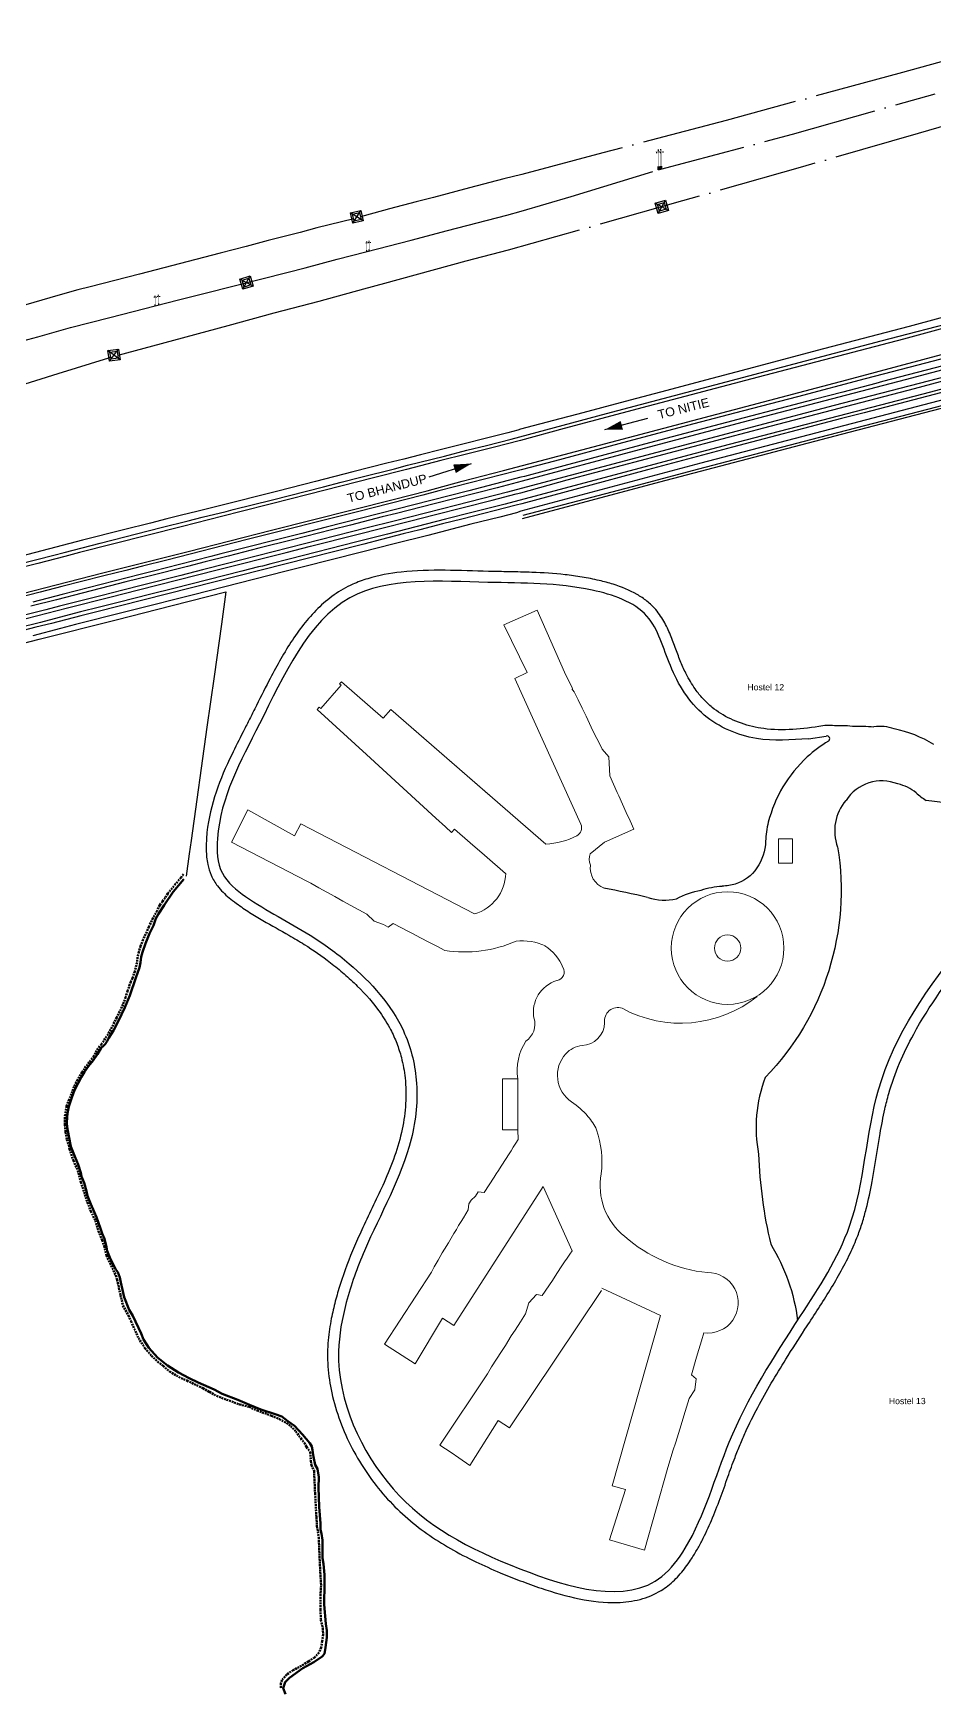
# Model space of a CAD drawing. Header units: millimetres. Extents: x 783 to 2788, y -521 to 1643.
# Drawn here: x 1092.8 to 1345.2, y 608.9 to 1072.9 of the extents above; entities that cross this region are included whole.
import ezdxf

# ---------------------------------------------------------------- set-up
doc = ezdxf.new("R2010")
doc.units = ezdxf.units.MM
doc.linetypes.add('ACAD_ISO04W100', pattern=[30, 24, -3, 0, -3])
doc.linetypes.add('DASHED', pattern=[0.75, 0.5, -0.25])
for name, color, linetype, lineweight in [('Building', 1, 'Continuous', 9), ('Lake', 140, 'DASHED', 50), ('Water Supply Line', 5, 'Continuous', 50)]:
    doc.layers.add(name, color=color, linetype=linetype, lineweight=lineweight)
for name, color, linetype in [('Compound Wall', 203, 'Continuous'), ('Electric Pole', 7, 'Continuous'), ('H.T.Line', 96, 'ACAD_ISO04W100'), ('Pipe Line', 211, 'Continuous'), ('Road', 7, 'Continuous'), ('Text Building', 7, 'Continuous'), ('Text Road', 3, 'Continuous'), ('Tower', 30, 'Continuous')]:
    doc.layers.add(name, color=color, linetype=linetype)
doc.styles.add('ROMAND', font='sanss___.ttf', dxfattribs={"height": 5})

# ---------------------------------------------------------------- blocks, each defined once
blk = doc.blocks.new('ELEPOLE')
at = {"layer": 'Electric Pole', "color": 4, "linetype": 'Continuous'}
for points, const_width in [([(0, 10.07), (-1.54, 10.07)], 0.15), ([(0, 1.91), (0, 10.71)], 0.3), ([(0, 10.07), (1.54, 10.07)], 0.15)]:
    blk.add_lwpolyline(points, dxfattribs=dict(at, const_width=const_width))
at = {"layer": 'Electric Pole', "color": 16, "linetype": 'Continuous', "const_width": 0.15}
for points in [[(-1.4, 9.72), (-0.84, 9.72)], [(-1.4, 9.41), (-0.84, 9.41)], [(0.28, 11.36), (-0.28, 11.36)], [(0.28, 11.05), (-0.28, 11.05)], [(1.4, 9.72), (0.84, 9.72)], [(1.4, 9.41), (0.84, 9.41)]]:
    blk.add_lwpolyline(points, dxfattribs=at)
at = {"layer": 'Electric Pole', "color": 4, "linetype": 'Continuous'}
for points in [[(-1.12, 10.07), (-1.12, 9.41)], [(0, 10.71), (0, 11.36)], [(1.12, 10.07), (1.12, 9.41)]]:
    blk.add_lwpolyline(points, dxfattribs=at)
at = {"layer": 'Electric Pole', "color": 8, "linetype": 'Continuous', "const_width": 1.5}
blk.add_lwpolyline([(0, 0), (0, 1.91)], dxfattribs=at)
blk = doc.blocks.new('ARROWS')
blk.add_line((-0.25, 0), (0.25, 0))
blk.add_solid([(0.25, 0), (0.05, 0.05), (0.05, -0.05)])
at = {"flags": 1}
for tag in ['SLOPE', 'RATE']:
    blk.add_attdef(tag, (-0.3, -0.3), '', height=0.05, dxfattribs=at)
blk = doc.blocks.new('TOWER')
at = {"layer": 'Tower'}
for p, q in [((0, 0), (6, 6)), ((6, 0), (0, 6))]:
    blk.add_line(p, q, dxfattribs=at)
for points in [[(0, 6), (6, 6), (6, 0), (0, 0)], [(1, 5), (5, 5), (5, 1), (1, 1)]]:
    blk.add_lwpolyline(points, close=True, dxfattribs=at)
blk = doc.blocks.new('ACAD-Master Plan')
at = {"layer": 'Building', "linetype": 'ByBlock', "ltscale": 1000}
for p, q in [((-1183.22, 1128.33), (-1201.72, 1169.12)), ((-1263.48, 1125.05), (-1261.7, 1128.44)), ((-1212.99, 1103.17), (-1261.7, 1128.44)), ((-1177.48, 997.67), (-1203.23, 959.14)), ((-1222, 989.86), (-1218.82, 987.82)), ((-1160.95, 990.63), (-1174.41, 942.89)), ((-1206.4, 961.25), (-1203.23, 959.14)), ((-1170.7, 941.85), (-1174.41, 942.89))]:
    blk.add_line(p, q, dxfattribs=at)
at = {"layer": 'Building'}
for p, q in [((-1193, 1122.73), (-1236.5, 1160.5)), ((-1176.63, 1123.28), (-1180.62, 1120.02)), ((-1193.75, 1026.8), (-1218.82, 987.82)), ((-1193.75, 1026.8), (-1185.67, 1008.81)), ((-1160.95, 990.63), (-1177.38, 998.33))]:
    blk.add_line(p, q, dxfattribs=at)
for points in [[(-1185.57, 1166.36), (-1187.79, 1170.94), (-1195.45, 1188.34), (-1204.76, 1184.22), (-1204.76, 1184.22), (-1198.25, 1170.8)], [(-1204.3, 1114.49), (-1210.21, 1119.64), (-1214.19, 1123.1), (-1214.19, 1123.1), (-1218.62, 1126.96), (-1219.43, 1126.04), (-1221.18, 1127.55), (-1223.83, 1129.99), (-1243.28, 1147.81), (-1257.08, 1160.49), (-1256.53, 1161.11), (-1256.11, 1160.74), (-1250.39, 1167.25), (-1250.82, 1167.62), (-1250.29, 1168.22), (-1238.63, 1158.07), (-1236.5, 1160.5), (-1208.63, 1136.3), (-1208.48, 1136.17)], [(-1185.75, 1166.27), (-1185.08, 1165.42), (-1183.96, 1163.14), (-1182.84, 1160.85), (-1181.72, 1158.56), (-1180.37, 1155.54), (-1179.12, 1152.97), (-1178.37, 1151.67), (-1177.25, 1149.37), (-1175.4, 1147.17), (-1175.11, 1141.89), (-1173.02, 1137.2), (-1172.57, 1136.25), (-1171.53, 1133.93), (-1170.49, 1131.6), (-1169.44, 1129.28), (-1168.4, 1126.95)], [(-1276.51, 1132.37), (-1281.09, 1123.31), (-1259.84, 1112.3), (-1258.91, 1111.76), (-1256.67, 1110.52), (-1254.43, 1109.28), (-1252.18, 1108.04), (-1249.94, 1106.8), (-1247.69, 1105.56), (-1245.45, 1104.32), (-1243.21, 1103.08), (-1241.12, 1101.12), (-1238.51, 1100.18), (-1237.2, 1099.5), (-1235.85, 1100.52), (-1231.3, 1098.16), (-1230.38, 1097.65), (-1228.11, 1096.47), (-1225.84, 1095.29), (-1223.58, 1094.11), (-1221.32, 1092.93)], [(-1168.4, 1126.95), (-1176.63, 1123.28)], [(-1200.75, 1039.97), (-1201.4, 1038.95), (-1202.14, 1037.8), (-1202.79, 1036.79), (-1203.53, 1035.64), (-1204.19, 1034.62), (-1205.58, 1032.46), (-1206.31, 1031.32), (-1206.97, 1030.3), (-1207.51, 1029.39), (-1210.29, 1025.07), (-1211.98, 1025.29), (-1212.78, 1024.05), (-1213.96, 1022.97), (-1214.58, 1021.94), (-1214.8, 1020.22), (-1215.42, 1019.18), (-1216.13, 1018.02), (-1216.75, 1016.99), (-1217.46, 1015.82), (-1218.08, 1014.79), (-1218.79, 1013.63), (-1220.26, 1010.99), (-1221.45, 1009.23), (-1222.08, 1008.2), (-1223.21, 1006.13), (-1224.34, 1004.31), (-1225.1, 1002.76), (-1238.23, 982.64), (-1229.66, 977.11), (-1222, 989.86)], [(-1200.75, 1039.97), (-1200.86, 1042.63)], [(-1185.67, 1008.81), (-1186.35, 1007.8), (-1187.1, 1006.67), (-1187.77, 1005.66), (-1188.53, 1004.53), (-1189.96, 1002.4), (-1191.19, 1000.49), (-1194.05, 996.22), (-1195.64, 996.52), (-1197.75, 994.18), (-1198.76, 991.11), (-1200.15, 988.84), (-1201.64, 986.49), (-1202.74, 984.93), (-1204.33, 982.22), (-1205.48, 980.58), (-1206.85, 978.41), (-1208.22, 976.23), (-1209.41, 974.28), (-1222.73, 954.34), (-1219.54, 952.22), (-1217.4, 950.79), (-1214.28, 948.64), (-1206.4, 961.25)], [(-1170.7, 941.85), (-1175.2, 927.74), (-1165.41, 924.91), (-1158.88, 948.05), (-1158.17, 950.22), (-1157.41, 952.68), (-1156.64, 955.13), (-1155.88, 957.58), (-1155.12, 960.04), (-1154.35, 962.49), (-1153.59, 964.94), (-1152.83, 967.4), (-1151.33, 969.85), (-1150.89, 972.87), (-1152.18, 973.98), (-1150.78, 978.93), (-1150.14, 981.1), (-1149.44, 983.58), (-1148.81, 985.82), (-1148.81, 985.82), (-1148.81, 985.82)]]:
    blk.add_lwpolyline(points, dxfattribs=at)
at = {"layer": 'Building', "linetype": 'ByBlock', "ltscale": 1000}
for points in [[(-1201.72, 1169.12), (-1198.25, 1170.8)], [(-1263.48, 1125.05), (-1276.51, 1132.37)]]:
    blk.add_lwpolyline(points, dxfattribs=at)
at = {"layer": 'Building'}
for points in [[(-1127.84, 1124.25), (-1127.84, 1117.44), (-1123.95, 1117.44), (-1123.95, 1124.25)], [(-1127.84, 1124.25), (-1127.84, 1117.44), (-1123.95, 1117.44), (-1123.95, 1124.25)], [(-1127.84, 1124.25), (-1127.84, 1117.44), (-1123.95, 1117.44), (-1123.95, 1124.25)], [(-1205.21, 1056.94), (-1205.21, 1042.64), (-1200.86, 1042.63), (-1200.86, 1056.94)]]:
    blk.add_lwpolyline(points, close=True, dxfattribs=at)
for points in [[(-1178.81, 1042.7, 0.077415), (-1181.26, 1046.44, 0.07231), (-1185.8, 1050.52, -0.458), (-1187.44, 1063.98, -0.184418), (-1182.87, 1066.28, 0.397879), (-1176.58, 1072.68, -0.556098), (-1171.67, 1076.73, 0.301995), (-1133.81, 1080.08, -0.095361)], [(-1198.63, 1067.54, 0.186494), (-1200.86, 1056.94, 0.287855)], [(-1178.81, 1042.7, -0.110695), (-1177.51, 1030.39, 0.279135), (-1170.93, 1012.8, 0.274956)], [(-1170.93, 1012.8, 0.15534), (-1147.76, 1002.65, -1.086085), (-1148.81, 985.82, -1.093617)]]:
    blk.add_lwpolyline(points, format="xyb", dxfattribs=at)
for radius in [15.77, 15.77, 15.77, 3.69, 3.69, 3.69, 3.69, 3.69, 3.69, 3.69, 3.69, 3.69, 3.69]:
    blk.add_circle((-1142.11, 1093.61), radius, dxfattribs=at)
for centre, radius, start, end in [((-1185.51, 1127.32), 2.51, 297.7134, 23.8064), ((-1193.98, 1143.29), 20.58, 272.7114, 297.9104), ((-1176.47, 1118.59), 4.4, 160.9364, 202.7535), ((-1174.56, 1116.03), 6.02, 171.8322, 249.3913), ((-1200.91, 1082.81), 13.77, 22.9278, 56.3518), ((-1190.33, 1086.93), 2.45, 280.9454, 28.9338), ((-1187.3, 1075.68), 9.21, 106.5622, 190.6988), ((-1201.82, 1072.29), 5.72, 303.8952, 16.5369)]:
    blk.add_arc(centre, radius, start, end, dxfattribs=at)
at = {"layer": 'Building', "linetype": 'ByBlock', "ltscale": 1000}
for centre, radius, start, end in [((-1216.48, 1114.88), 12.22, 286.6201, 358.3559), ((-1215.88, 1129.02), 36.5, 261.4276, 293.3899), ((-1199.62, 1080.12), 15.5, 65.3755, 96.5398)]:
    blk.add_arc(centre, radius, start, end, dxfattribs=at)
at = {"layer": 'Compound Wall'}
blk.add_lwpolyline([(-1353.84, 1175.32), (-1335.03, 1180.13), (-1313.43, 1185.63), (-1297.74, 1189.58), (-1282.7, 1193.42), (-1283.86, 1184.36), (-1285.93, 1169.73), (-1287.98, 1155.56), (-1292.38, 1123.76), (-1292.95, 1120.05), (-1293.82, 1113.72), (-1293.82, 1113.72)], dxfattribs=at)
at = {"layer": 'H.T.Line'}
for points in [[(-1340.93, 1263.42), (-1335.32, 1264.93), (-1326.17, 1267.48), (-1320.69, 1268.94), (-1315.22, 1270.3), (-1295.91, 1275.24), (-1288.49, 1277.09), (-1280.76, 1279.11), (-1265.2, 1283.04), (-1260.46, 1284.26), (-1251.47, 1286.65), (-1243.49, 1288.69), (-1230.75, 1292.02), (-1220.6, 1294.73), (-1203.95, 1298.98), (-1199.94, 1300.1), (-1185.97, 1304.22), (-1161.45, 1311.69), (-1160.77, 1311.86), (-1123.93, 1321.71), (-1083.91, 1333.01)], [(-1053.27, 1350.01), (-1094.16, 1338.72), (-1142.5, 1325.55), (-1177.04, 1316.47), (-1199.77, 1310.38), (-1204.79, 1309.16), (-1214.43, 1306.64), (-1224.54, 1303.96), (-1229.36, 1302.72), (-1236.8, 1300.74), (-1241.2, 1299.54), (-1244.95, 1298.56)], [(-1043.22, 1335.39), (-1044.91, 1334.68), (-1088.73, 1321.9), (-1121.1, 1312.53), (-1154.75, 1302.98), (-1203.57, 1289.16), (-1215.47, 1286.13), (-1238.26, 1279.81), (-1244.14, 1278.25), (-1256.61, 1274.83), (-1269.2, 1271.52), (-1282.1, 1268), (-1303.2, 1262.31), (-1312.99, 1259.63)], [(-1246.87, 1298.01), (-1257.19, 1295.41), (-1261.87, 1294.16), (-1270.82, 1291.88), (-1276.96, 1290.24), (-1284.28, 1288.35), (-1306.92, 1282.44), (-1320.73, 1278.91), (-1324.13, 1278.1), (-1329.77, 1276.5), (-1336.46, 1274.53), (-1344.92, 1272.13)], [(-1342.16, 1250.71), (-1329.64, 1254.59), (-1315.44, 1259.02), (-1314.94, 1259.21)]]:
    blk.add_lwpolyline(points, dxfattribs=at)
at = {"layer": 'Lake', "linetype": 'DASHED'}
blk.add_lwpolyline([(-1294.58, 1114.34), (-1295.24, 1113.36), (-1296.76, 1111.58), (-1298.98, 1108.89), (-1299.69, 1107.7), (-1300.47, 1106.68), (-1301.2, 1105.63), (-1301.94, 1104.08), (-1303.13, 1102.02), (-1304.22, 1099.55), (-1305.84, 1095.98), (-1306.57, 1094.17), (-1307.06, 1092.56), (-1307.43, 1091.05), (-1307.57, 1089.55), (-1308.2, 1087.09), (-1308.85, 1085.16), (-1309.32, 1084.16), (-1310.21, 1081.6), (-1310.76, 1079.82), (-1311.49, 1077.79), (-1312.41, 1075.82), (-1313.26, 1074.15), (-1314.26, 1072.1), (-1315.26, 1070.13), (-1317.52, 1066.68), (-1318.45, 1065.44), (-1319.19, 1064.26), (-1319.67, 1063.34), (-1320.98, 1061.61), (-1323.02, 1058.83), (-1324.2, 1056.71), (-1325.17, 1054.81), (-1325.68, 1053.45), (-1326.59, 1051.22), (-1327.29, 1049.33), (-1327.65, 1046.99), (-1327.83, 1046.1), (-1327.8, 1044.09), (-1327.57, 1041.99), (-1327.2, 1039.97), (-1326.7, 1038.34), (-1326.48, 1037.28), (-1325.4, 1034.04), (-1324.16, 1031.31), (-1323.29, 1028.01), (-1322.38, 1025.23), (-1321.47, 1022.31), (-1320.51, 1019.84), (-1319.24, 1017.27), (-1318.36, 1014.3), (-1317.31, 1011.75), (-1316.81, 1010.13), (-1316.1, 1007.46), (-1315.14, 1005.3), (-1313.49, 1001.85), (-1313.14, 1000.68), (-1312.95, 999.84), (-1312.21, 996.39), (-1311.52, 993.42), (-1309.98, 990.65), (-1309.23, 989.01), (-1307.17, 984.33), (-1305.36, 981.51), (-1303.5, 979.31), (-1301.81, 977.73), (-1300.27, 976.5), (-1298.46, 974.98), (-1295.21, 973.04), (-1293.57, 972.4), (-1289.11, 970.28), (-1287.27, 969.24), (-1285.29, 968.1), (-1281.74, 966.78), (-1278.81, 965.72), (-1276.15, 965.03), (-1273.9, 963.99), (-1269.89, 962.56), (-1267.69, 961.58), (-1265.63, 960.52), (-1264.5, 959.66), (-1263.09, 958.15), (-1261.69, 956.23), (-1260.69, 954.94), (-1260.05, 953.8), (-1259.03, 952.35), (-1258.87, 949.8), (-1258.69, 948.72), (-1257.96, 947.1), (-1257.68, 940.76), (-1257.31, 934.11), (-1257.15, 931.58), (-1256.66, 928.42), (-1256.27, 919.44), (-1256.01, 914.96), (-1256.15, 912.49), (-1256.19, 908.21), (-1256.03, 905.39), (-1255.54, 902.9), (-1255.42, 901.24), (-1255.68, 899.37), (-1255.96, 897.61), (-1256.55, 896.17), (-1257.85, 894.83), (-1259.56, 893.65), (-1261.52, 892.5), (-1263.8, 891.24), (-1265.62, 890.08), (-1266.96, 888.48), (-1267.25, 887.56), (-1267.29, 885.98)], dxfattribs=at)
at = {"layer": 'Lake', "linetype": 'Continuous'}
blk.add_lwpolyline([(-1294.47, 1112.94), (-1297.45, 1109.41), (-1300.01, 1105.63), (-1301.59, 1103.18), (-1302.27, 1101.89), (-1302.93, 1099.96), (-1304.09, 1097.71), (-1305.2, 1094.91), (-1306.05, 1092.47), (-1306.37, 1091.11), (-1306.57, 1089.57), (-1306.89, 1088.19), (-1307.9, 1085.25), (-1309.55, 1080.29), (-1310.97, 1076.96), (-1312.77, 1073.22), (-1314.19, 1070.49), (-1315.48, 1068.48), (-1315.95, 1067.53), (-1316.49, 1066.69), (-1317.03, 1066.09), (-1317.6, 1065.64), (-1318.66, 1063.89), (-1319.89, 1062.12), (-1321.12, 1060.53), (-1322.27, 1058.93), (-1323.09, 1057.57), (-1325.09, 1053.77), (-1325.87, 1051.74), (-1326.66, 1049.23), (-1327.01, 1047.31), (-1327.17, 1046.11), (-1327.24, 1044.73), (-1327.13, 1043.44), (-1326.58, 1040.4), (-1326.08, 1038.01), (-1325.03, 1035.18), (-1324.1, 1032.99), (-1323.31, 1030.59), (-1323.09, 1029.58), (-1322.4, 1027.83), (-1321.72, 1025.51), (-1321.48, 1024.19), (-1320.51, 1021.8), (-1319.6, 1019.69), (-1318.92, 1018.22), (-1317.82, 1015.03), (-1317.36, 1013.6), (-1316.69, 1012.11), (-1316.08, 1009.87), (-1315.89, 1008.73), (-1315.01, 1006.42), (-1313.47, 1003.57), (-1312.99, 1002.75), (-1312.34, 1001.27), (-1312.12, 999.85), (-1311.13, 995.75), (-1309.73, 992.26), (-1308.79, 990.55), (-1306.44, 985.59), (-1305.71, 983.96), (-1304.23, 981.56), (-1301.81, 978.92), (-1299.03, 976.66), (-1295.92, 974.71), (-1292.93, 973.09), (-1290.48, 971.88), (-1285.98, 969.91), (-1283.72, 968.67), (-1279.28, 966.99), (-1276.04, 965.59), (-1272.87, 964.32), (-1268.86, 962.97), (-1266.96, 962.31), (-1265.29, 961.08), (-1263.42, 959.75), (-1261.17, 957.34), (-1259.19, 954.89), (-1258.6, 953.89), (-1258.42, 952.87), (-1258.14, 951), (-1257.63, 948.82), (-1257.01, 947.68), (-1256.64, 945.38), (-1256.76, 942.48), (-1256.54, 937.02), (-1256.2, 932.34), (-1256.18, 930.56), (-1255.84, 929.57), (-1255.6, 927.64), (-1255.64, 924.61), (-1255.62, 922.6), (-1255.35, 921.1), (-1255.19, 920.04), (-1255.06, 917.96), (-1255.05, 913.43), (-1255.15, 911.69), (-1255.17, 909.65), (-1254.67, 904.28), (-1254.36, 902.34), (-1254.42, 900.44), (-1254.72, 897.63), (-1255.09, 895.85), (-1255.74, 895.08), (-1258.05, 893.46), (-1261.12, 891.79), (-1264.85, 889.1), (-1266.1, 887.85), (-1266.6, 886.21), (-1265.96, 884.5)], dxfattribs=at)
at = {"layer": 'Pipe Line'}
for points in [[(-1073.2, 1249.46), (-1149.58, 1229.47), (-1200.07, 1216), (-1201.24, 1215.6), (-1205.94, 1214.39), (-1214.06, 1212.38), (-1226.07, 1209.26), (-1235.57, 1206.87), (-1244.72, 1204.51), (-1253.2, 1202.38), (-1260.9, 1200.41), (-1266.14, 1199.1), (-1291.76, 1192.62), (-1296.98, 1191.28), (-1302.88, 1189.83), (-1311.1, 1187.78), (-1324.77, 1184.26), (-1329.04, 1183.13), (-1336.8, 1181.14)], [(-1053.97, 1257.78), (-1085.23, 1249.43), (-1141.69, 1234.69), (-1154.39, 1231.34), (-1204.42, 1218.02), (-1213.75, 1215.63), (-1221.18, 1213.76), (-1237.42, 1209.6), (-1246.02, 1207.47), (-1264.95, 1202.58), (-1270.04, 1201.32), (-1272.45, 1200.67), (-1273.57, 1200.44), (-1278.23, 1199.23), (-1297.29, 1194.42), (-1303.74, 1192.81), (-1312.89, 1190.44), (-1318.08, 1189.18), (-1323.43, 1187.8), (-1326.56, 1186.96), (-1334.61, 1184.89), (-1341.01, 1183.28)], [(-1341.53, 1185.2), (-1327.09, 1188.94), (-1315.22, 1191.96), (-1307.12, 1194), (-1285.15, 1199.59), (-1265.74, 1204.46), (-1258.97, 1206.2), (-1245.99, 1209.48), (-1239.02, 1211.27), (-1230.85, 1213.34), (-1224.31, 1215.02), (-1208.09, 1219.12), (-1201.39, 1220.86), (-1200.07, 1221.18), (-1187.05, 1224.78), (-1171.57, 1228.9), (-1131.93, 1239.37), (-1089.79, 1250.38), (-1043.64, 1262.87)], [(-1079.33, 1257.39), (-1098.67, 1252.34), (-1100.56, 1251.83), (-1109.83, 1249.44), (-1117.83, 1247.33), (-1127.52, 1244.8), (-1137.49, 1242.21), (-1162.6, 1235.55), (-1187.96, 1228.77), (-1198.97, 1225.8), (-1200.06, 1225.53), (-1214.57, 1221.76), (-1220.08, 1220.31), (-1254.57, 1211.59), (-1261.38, 1209.83), (-1284.09, 1204.06), (-1286.9, 1203.33), (-1295.71, 1201.11), (-1302.97, 1199.23), (-1306.7, 1198.3), (-1328.52, 1192.7), (-1336.73, 1190.58)], [(-1055.49, 1262.69), (-1092.39, 1252.84), (-1137.71, 1240.98), (-1166.84, 1233.27), (-1199.71, 1224.44), (-1206.63, 1222.63), (-1224.28, 1218.11), (-1234.88, 1215.42), (-1238.87, 1214.44), (-1242.46, 1213.49), (-1247.73, 1212.15), (-1253.1, 1210.82), (-1264.03, 1208.02), (-1273.43, 1205.64), (-1281.99, 1203.44), (-1288.44, 1201.87), (-1293.43, 1200.55), (-1304.19, 1197.86), (-1310.71, 1196.21), (-1315.37, 1194.99), (-1322.91, 1193.11), (-1330.13, 1191.21), (-1337.33, 1189.38)], [(-1069.86, 1261.92), (-1088.77, 1256.95), (-1103.6, 1253.09), (-1122.56, 1248.13), (-1140.13, 1243.5), (-1153.32, 1240.04), (-1172.54, 1234.95), (-1190.58, 1230.09), (-1199.92, 1227.66), (-1201.06, 1227.34), (-1214.24, 1223.94), (-1223, 1221.7), (-1227.49, 1220.53), (-1245.84, 1215.86), (-1276.68, 1208.08), (-1299.18, 1202.35), (-1306.03, 1200.64), (-1310.71, 1199.45), (-1316.89, 1197.91), (-1328.64, 1194.9), (-1334.68, 1193.33), (-1355.52, 1188.02)], [(-757.52, 1331.61), (-769.2, 1328.47), (-776.02, 1326.61), (-778.87, 1325.8), (-789.84, 1322.76), (-798.53, 1320.65), (-800.95, 1320.25), (-807.83, 1318.54), (-821.01, 1315.02), (-850.09, 1307.11), (-857.42, 1305.15), (-890.01, 1296.27), (-914.14, 1289.95), (-921.82, 1287.98), (-947.49, 1281.17), (-988.59, 1270.15), (-1030.33, 1258.85), (-1068.67, 1248.36), (-1110.32, 1237.52), (-1161.17, 1224.15), (-1199.7, 1213.91)], [(-751.57, 1334.06), (-763.1, 1330.94), (-789.55, 1323.62), (-794.33, 1322.49), (-799.94, 1321.26), (-815.15, 1317.24), (-856.19, 1306.3), (-924.87, 1287.93), (-1009.94, 1265.08), (-1046.87, 1254.97), (-1083.6, 1245.18), (-1118.92, 1236.04), (-1150.27, 1227.79), (-1168.86, 1222.86), (-1199.46, 1214.81)], [(-1058.88, 1276.53), (-1091.22, 1267.83), (-1115.24, 1261.54), (-1136.63, 1255.84), (-1149.7, 1252.4), (-1157.75, 1250.24), (-1170.83, 1246.8), (-1184.04, 1243.25), (-1189.13, 1241.92), (-1200.12, 1239.02), (-1200.9, 1238.76), (-1203.69, 1238.04), (-1222.31, 1233.33), (-1228.11, 1231.85), (-1232.83, 1230.63), (-1237.61, 1229.48), (-1247.08, 1227.07), (-1257.56, 1224.37), (-1268.15, 1221.68), (-1284.81, 1217.47), (-1290.81, 1215.98), (-1295.07, 1214.89), (-1299.24, 1213.87), (-1303.81, 1212.69), (-1311.38, 1210.81), (-1322.86, 1207.88), (-1336.02, 1204.45), (-1347.23, 1201.58)], [(-1340.79, 1201.19), (-1330.85, 1203.73), (-1327.95, 1204.49), (-1317.9, 1207.08), (-1300.76, 1211.43), (-1293.21, 1213.31), (-1289.28, 1214.33), (-1282.56, 1215.98), (-1280.6, 1216.51), (-1269.63, 1219.26), (-1255.33, 1222.91), (-1250.36, 1224.16), (-1244.85, 1225.57), (-1235.43, 1227.94), (-1231.82, 1228.89), (-1221.46, 1231.49), (-1215.21, 1233.11), (-1209.67, 1234.48), (-1202.7, 1236.23), (-1176.05, 1243.38), (-1123.44, 1257.35), (-1099.04, 1263.76), (-1075.97, 1269.77)]]:
    blk.add_lwpolyline(points, dxfattribs=at)
at = {"layer": 'Pipe Line', "linetype": 'Continuous'}
for points in [[(-1077.97, 1254.52), (-1112.21, 1245.64), (-1133.43, 1240.05), (-1167.9, 1230.94), (-1199.99, 1222.41), (-1203.73, 1221.35), (-1217.95, 1217.72), (-1235.51, 1213.28), (-1243.08, 1211.33), (-1278.17, 1202.37), (-1282.2, 1201.39), (-1289.27, 1199.57), (-1295.3, 1198), (-1306.07, 1195.33), (-1311.51, 1193.95), (-1317.32, 1192.44), (-1329.27, 1189.4), (-1333.1, 1188.39), (-1342.05, 1186.14)], [(-1072.44, 1251.86), (-1103.8, 1243.63), (-1110.17, 1241.98), (-1140.7, 1233.94), (-1164.54, 1227.63), (-1183.85, 1222.43), (-1199.73, 1218.11), (-1201.3, 1217.74), (-1216.54, 1213.84), (-1222, 1212.46), (-1228.35, 1210.81), (-1233.04, 1209.65), (-1239.07, 1208.08), (-1244.06, 1206.84), (-1252.54, 1204.65), (-1319.21, 1187.77), (-1323.35, 1186.74), (-1331.53, 1184.61), (-1335.95, 1183.53), (-1343.38, 1181.58)]]:
    blk.add_lwpolyline(points, dxfattribs=at)
at = {"layer": 'Road', "ltscale": 5}
blk.add_line((-1119.44, 1152.29), (-1114.53, 1153.02), dxfattribs=at)
at = {"layer": 'Road'}
for points in [[(-1352.78, 1189.6), (-1317.11, 1198.76), (-1293.27, 1204.78), (-1269.93, 1210.74), (-1235.85, 1219.32), (-1226.28, 1221.76), (-1216.46, 1224.41), (-1204.94, 1227.44), (-1197.79, 1229.28), (-1164.94, 1238.04), (-1107.3, 1253.22), (-1052.82, 1267.75), (-1007.58, 1280.19), (-990.13, 1284.93), (-937.75, 1298.9), (-891.07, 1311.08), (-863.87, 1318.23), (-836.36, 1325.58), (-799.86, 1334.81), (-788.33, 1338.1), (-775.49, 1341.65), (-760.75, 1345.63)], [(-1040.69, 1278.43), (-1092.87, 1264.29), (-1133.54, 1253.61), (-1164.32, 1245.45), (-1187.91, 1239.17), (-1200.17, 1235.87), (-1207.79, 1233.89), (-1213.81, 1232.42), (-1215.63, 1231.92), (-1222.46, 1230.2), (-1232.03, 1227.73), (-1241.28, 1225.39), (-1259.65, 1220.68), (-1269.87, 1218.08), (-1278.79, 1215.86), (-1287.52, 1213.66), (-1294.85, 1211.78), (-1314.46, 1206.84), (-1323.72, 1204.45), (-1327.83, 1203.35), (-1335.33, 1201.4), (-1342.17, 1199.67)]]:
    blk.add_lwpolyline(points, dxfattribs=at)
at = {"layer": 'Road', "linetype": 'Continuous'}
for points in [[(-1101.17, 1155.56, 0.024104), (-1107.13, 1155.71, 0.015266)], [(-1095.42, 1155.04, 0.129274), (-1101.14, 1155.57, 0.029278)], [(-1113.87, 1151.6, 0.050757), (-1119.8, 1147.17, 0.14599), (-1130.7, 1128.85, 0.051507), (-1131.46, 1123.55, -0.139359), (-1133.91, 1116.05, -0.169243), (-1139.95, 1111.54, -0.080942), (-1143.6, 1111)], [(-1111.28, 1121.94, -0.236714), (-1131.54, 1057.37, 0.140484), (-1133.41, 1035.87, 0.049894), (-1130.04, 1010.63, -0.304772)], [(-1156.44, 1107.44, -0.07217), (-1149.53, 1109.87, -0.058284), (-1143.6, 1111, -0.058284)]]:
    blk.add_lwpolyline(points, format="xyb", dxfattribs=at)
blk.add_lwpolyline([(-1049.32, 1130.52), (-1086.51, 1135)], dxfattribs=at)
at = {"layer": 'Road', "ltscale": 5}
blk.add_lwpolyline([(-1130.04, 1010.63, -0.106373), (-1122.49, 989.24, -1.647108)], format="xyb", dxfattribs=at)
blk.add_arc((-1114.29, 1152.27), 0.79, 301.82, 107.8755, dxfattribs=at)
at = {"layer": 'Road', "linetype": 'Continuous'}
for centre, radius, start, end in [((-1102.62, 1120.41), 35.37, 58.8384, 78.2647), ((-1098.84, 1128.43), 12.03, 68.344, 147.036), ((-1097.22, 1127.45), 12.49, 50.7094, 76.9244), ((-1071.06, 1158.4), 28.04, 229.3904, 236.5708), ((-1099.18, 1126.49), 12.93, 138.9962, 200.6387), ((-1234.85, 814.33), 301.75, 76.5226, 78.9063), ((-1159.88, 1122.53), 15.47, 252.8169, 282.8209)]:
    blk.add_arc(centre, radius, start, end, dxfattribs=at)
at = {"layer": 'Road', "ltscale": 5}
blk.add_open_spline([(-1107.13, 1155.71), (-1109.06, 1156.03), (-1110.49, 1155.89), (-1112.49, 1155.89), (-1114, 1156.14), (-1118.29, 1155.42), (-1121.11, 1155.05), (-1126.63, 1154.71), (-1129.34, 1154.76), (-1133.05, 1155.26), (-1134.1, 1155.46), (-1136.2, 1155.95), (-1137.24, 1156.25), (-1140.29, 1157.32), (-1142.24, 1158.23), (-1144.86, 1159.87), (-1145.67, 1160.44), (-1147.27, 1161.73), (-1148.05, 1162.47), (-1149.53, 1164.05), (-1150.22, 1164.9), (-1151.8, 1167.06), (-1152.64, 1168.42), (-1153.98, 1170.94), (-1154.51, 1172.06), (-1155.25, 1173.82), (-1155.49, 1174.42), (-1155.97, 1175.65), (-1156.2, 1176.28), (-1156.91, 1178.2), (-1157.38, 1179.51), (-1158.44, 1182.15), (-1159.02, 1183.47), (-1160.42, 1186.04), (-1161.23, 1187.3), (-1162.61, 1188.89), (-1163.01, 1189.31), (-1163.83, 1190.09), (-1164.26, 1190.46), (-1165.58, 1191.51), (-1166.51, 1192.14), (-1169.58, 1193.91), (-1171.85, 1194.83), (-1175.45, 1195.96), (-1176.76, 1196.31), (-1179.69, 1197), (-1181.3, 1197.32), (-1184.5, 1197.85), (-1186.08, 1198.07), (-1190.78, 1198.59), (-1193.86, 1198.78), (-1199.06, 1198.97), (-1201.19, 1199.02), (-1205.25, 1199.09), (-1207.18, 1199.12), (-1213.05, 1199.27), (-1217.13, 1199.44), (-1225.35, 1199.52), (-1229.5, 1199.43), (-1236.76, 1198.63), (-1239.91, 1198.06), (-1244.37, 1196.69), (-1245.77, 1196.17), (-1248.05, 1195.15), (-1248.95, 1194.7), (-1250.69, 1193.7), (-1251.54, 1193.16), (-1253.99, 1191.44), (-1255.51, 1190.14), (-1259.77, 1185.95), (-1262.23, 1182.73), (-1266.71, 1175.85), (-1268.72, 1172.19), (-1272, 1165.87), (-1273.31, 1163.22), (-1275.14, 1159.53), (-1275.68, 1158.45), (-1276.77, 1156.3), (-1277.32, 1155.23), (-1278.95, 1152.04), (-1280.02, 1149.92), (-1282.69, 1144.38), (-1284.21, 1140.94), (-1286.63, 1133.75), (-1287.55, 1130), (-1288.05, 1125.22), (-1288.11, 1124.42), (-1288.19, 1122.76), (-1288.21, 1121.92), (-1288.15, 1119.75), (-1288.03, 1118.41), (-1287.53, 1116.04), (-1287.23, 1115.01), (-1286.56, 1113.47), (-1286.28, 1112.94), (-1285.69, 1111.94), (-1285.36, 1111.47), (-1284.05, 1109.76), (-1282.94, 1108.69), (-1281.12, 1107.17), (-1280.43, 1106.64), (-1279.12, 1105.69), (-1278.5, 1105.26), (-1277.26, 1104.42), (-1276.64, 1104.02), (-1274.78, 1102.83), (-1273.53, 1102.07), (-1269.82, 1099.9), (-1267.38, 1098.55), (-1263.54, 1096.35), (-1262.1, 1095.5), (-1258.19, 1093.05), (-1255.74, 1091.35), (-1252.06, 1088.5), (-1250.77, 1087.44), (-1248.25, 1085.26), (-1247.03, 1084.13), (-1243.49, 1080.63), (-1241.32, 1078.16), (-1238.38, 1073.99), (-1237.39, 1072.4), (-1235.89, 1069.52), (-1235.31, 1068.25), (-1234.3, 1065.62), (-1233.87, 1064.28), (-1233.03, 1061.04), (-1232.68, 1059.13), (-1232.21, 1054.83), (-1232.16, 1052.43), (-1232.45, 1047.62), (-1232.78, 1045.22), (-1233.81, 1040.3), (-1234.54, 1037.79), (-1236.27, 1032.82), (-1237.28, 1030.36), (-1240.22, 1023.73), (-1242.29, 1019.56), (-1245.09, 1013.58), (-1245.88, 1011.85), (-1248.14, 1006.59), (-1249.5, 1003.01), (-1251.15, 997.79), (-1251.6, 996.22), (-1252.44, 993.04), (-1252.82, 991.43), (-1253.52, 987.81), (-1253.82, 985.8), (-1254.11, 982.54), (-1254.17, 981.3), (-1254.2, 978.82), (-1254.16, 977.58), (-1253.9, 973.87), (-1253.53, 971.4), (-1251.83, 963.56), (-1249.85, 958.31), (-1244.71, 948.5), (-1241.56, 943.95), (-1234.5, 935.96), (-1230.61, 932.55), (-1222.14, 926.55), (-1217.57, 923.97), (-1210.46, 920.57), (-1208.17, 919.56), (-1203.99, 917.81), (-1202.13, 917.07), (-1198.31, 915.6), (-1196.35, 914.88), (-1190.85, 913.03), (-1187.26, 911.98), (-1180.09, 910.53), (-1176.51, 910.11), (-1170.86, 910.29), (-1168.72, 910.56), (-1164.58, 911.65), (-1162.59, 912.46), (-1160.08, 913.99), (-1159.46, 914.42), (-1158.21, 915.39), (-1157.6, 915.92), (-1156.44, 917.04), (-1155.89, 917.63), (-1154.31, 919.46), (-1153.36, 920.76), (-1151.88, 922.99), (-1151.32, 923.9), (-1150.25, 925.74), (-1149.75, 926.66), (-1148.3, 929.45), (-1147.43, 931.33), (-1144.89, 937.29), (-1143.46, 941.4), (-1141.37, 947.26), (-1140.72, 949.09), (-1139.57, 952.1), (-1139.1, 953.29), (-1138.12, 955.65), (-1137.61, 956.82), (-1136.01, 960.31), (-1134.87, 962.61), (-1131.24, 969.47), (-1128.57, 973.96), (-1124.02, 981.22), (-1122.23, 984), (-1119.32, 988.49), (-1118.2, 990.2), (-1115.97, 993.65), (-1114.86, 995.39), (-1111.61, 1000.68), (-1109.56, 1004.29), (-1107.01, 1009.68), (-1106.3, 1011.33), (-1105.18, 1014.24), (-1104.74, 1015.49), (-1103.96, 1018), (-1103.6, 1019.26), (-1102.62, 1023.06), (-1102.09, 1025.61), (-1100.79, 1032.68), (-1100.14, 1037.2), (-1098.98, 1043.93), (-1098.55, 1046.21), (-1097.71, 1049.93), (-1097.34, 1051.4), (-1096.11, 1055.72), (-1095.11, 1058.54), (-1092.77, 1064.09), (-1091.44, 1066.82), (-1085.64, 1077.45), (-1080.14, 1085), (-1071.99, 1095.04), (-1069.66, 1097.79), (-1064.94, 1103.2), (-1062.55, 1105.87), (-1055.29, 1113.78), (-1050.35, 1118.93), (-1044.29, 1125.2), (-1043.77, 1125.71), (-1043.77, 1125.71)], degree=3, knots=[0, 0, 0, 0, 2.192161, 2.192161, 6.576483, 6.576483, 15.345128, 15.345128, 24.113773, 24.113773, 27.604757, 27.604757, 31.095742, 31.095742, 38.077712, 38.077712, 41.412367, 41.412367, 45.08324, 45.08324, 48.754112, 48.754112, 53.915814, 53.915814, 57.7994, 57.7994, 59.784744, 59.784744, 61.770088, 61.770088, 65.740775, 65.740775, 69.711462, 69.711462, 73.682149, 73.682149, 75.156657, 75.156657, 76.631165, 76.631165, 79.580182, 79.580182, 86.001546, 86.001546, 89.63103, 89.63103, 94.227475, 94.227475, 98.823919, 98.823919, 108.016808, 108.016808, 114.393407, 114.393407, 120.146914, 120.146914, 131.653928, 131.653928, 143.160941, 143.160941, 152.317375, 152.317375, 156.647834, 156.647834, 159.555877, 159.555877, 162.46392, 162.46392, 168.280006, 168.280006, 179.819168, 179.819168, 191.358329, 191.358329, 199.573788, 199.573788, 203.035491, 203.035491, 206.497194, 206.497194, 213.4206, 213.4206, 224.411994, 224.411994, 235.403388, 235.403388, 237.615793, 237.615793, 239.828198, 239.828198, 243.228912, 243.228912, 245.856367, 245.856367, 247.256728, 247.256728, 248.657089, 248.657089, 252.559667, 252.559667, 254.866646, 254.866646, 256.971563, 256.971563, 259.076479, 259.076479, 263.286312, 263.286312, 271.705978, 271.705978, 276.884859, 276.884859, 286.148274, 286.148274, 291.269698, 291.269698, 296.391122, 296.391122, 306.633971, 306.633971, 312.641173, 312.641173, 317.194326, 317.194326, 321.747479, 321.747479, 327.957812, 327.957812, 335.622058, 335.622058, 343.286304, 343.286304, 351.537371, 351.537371, 359.788437, 359.788437, 373.715123, 373.715123, 379.297012, 379.297012, 390.460789, 390.460789, 395.2166, 395.2166, 399.972411, 399.972411, 405.733064, 405.733064, 409.18834, 409.18834, 412.643616, 412.643616, 419.554168, 419.554168, 434.874083, 434.874083, 450.193997, 450.193997, 465.513911, 465.513911, 480.833825, 480.833825, 487.791533, 487.791533, 493.19874, 493.19874, 498.605946, 498.605946, 508.137383, 508.137383, 517.66882, 517.66882, 523.611239, 523.611239, 529.553658, 529.553658, 531.611184, 531.611184, 533.776689, 533.776689, 535.942194, 535.942194, 540.273204, 540.273204, 543.237771, 543.237771, 546.202339, 546.202339, 552.131474, 552.131474, 564.995771, 564.995771, 570.932563, 570.932563, 574.902568, 574.902568, 578.872573, 578.872573, 586.812582, 586.812582, 602.6926, 602.6926, 612.549117, 612.549117, 618.597267, 618.597267, 624.645417, 624.645417, 636.741716, 636.741716, 641.957515, 641.957515, 645.759777, 645.759777, 649.562038, 649.562038, 657.16656, 657.16656, 670.689127, 670.689127, 677.77922, 677.77922, 682.483116, 682.483116, 691.890909, 691.890909, 701.298702, 701.298702, 729.18143, 729.18143, 739.985603, 739.985603, 750.789777, 750.789777, 772.398124, 772.398124, 777.086325, 777.086325, 777.086325, 777.086325], dxfattribs=at)
blk.add_spline([(-1119.44, 1152.29), (-1134.04, 1152.34), (-1148.64, 1158.9), (-1158.14, 1172.76), (-1164.71, 1186.62), (-1180.04, 1193.91), (-1209.25, 1196.1), (-1247.95, 1191.73), (-1273.26, 1156.44), (-1285.03, 1124.32), (-1283.66, 1114.57), (-1277.14, 1108.06), (-1259.03, 1097.2), (-1248.16, 1089.24), (-1232.95, 1070.42), (-1229.32, 1056.67), (-1230.77, 1040.03), (-1243.86, 1008.77), (-1248.93, 994.3), (-1251.1, 980.55), (-1235.84, 942.11), (-1200.34, 919.68), (-1160.5, 917.51), (-1153.98, 925.47), (-1141.66, 955.14), (-1121.84, 990.25), (-1107.93, 1015.72), (-1099.82, 1053.92), (-1075.48, 1095.59), (-1047.24, 1126.57)], degree=3, dxfattribs=at)
for p, xscale, yscale, zscale, rotation in [((-1161.45, 1311.69), 0.498512032646355, 0.4985120326463551, 0.498513740523227, 0.1713169056949846), ((-1160.77, 1311.86), 0.4985095810020311, 0.4985095810020311, 0.4985112819477332, 0.172357755757202)]:
    blk.add_blockref('ELEPOLE', p, dxfattribs=dict(xscale=xscale, yscale=yscale, zscale=zscale, rotation=rotation))
at = {"layer": 'Electric Pole'}
for p, xscale, yscale, zscale, rotation in [((-1243.2, 1288.77), 0.2492457687681897, 0.2492457687681897, 0.2492464671869973, 0.09064089636047248), ((-1242.54, 1288.94), 0.2492477710642109, 0.2492477710642109, 0.2492484716445608, 0.09092345774975111), ((-1302.5, 1273.56), 0.2490198620709608, 0.2490198620709608, 0.2490203505628505, 0.06286434745001859), ((-1301.52, 1273.81), 0.2490249649665663, 0.2490249649665665, 0.2490254556198194, 0.06346501976606324)]:
    blk.add_blockref('ELEPOLE', p, dxfattribs=dict(at, xscale=xscale, yscale=yscale, zscale=zscale, rotation=rotation))
at = {"layer": 'Text Road', "linetype": 'Continuous', "zscale": 24.93440742497292}
for p, xscale, yscale, rotation in [((-1170.54, 1240.44), 24.93429770238323, 24.93429770238317, 194.786822305244), ((-1219.81, 1227.55), 24.93429770238324, 24.93429770238319, 17.16167451249463)]:
    blk.add_blockref('ARROWS', p, dxfattribs=dict(at, xscale=xscale, yscale=yscale, rotation=rotation))
at = {"layer": 'Tower'}
for p, xscale, yscale, zscale, rotation in [((-1247.09, 1296.75), 0.498461455253144, 0.498461455253144, 0.4984628206435323, 12.73371643579854), ((-1161.52, 1299.47), 0.4986994981610158, 0.4986994981610157, 0.4987010544790358, 17.04342286842514), ((-1277.89, 1278.22), 0.4986994981610158, 0.4986994981610157, 0.4987010544790358, 17.04342286842514), ((-1315.28, 1258.07), 0.4981014198071035, 0.4981014198071036, 0.4981025529247683, 8.190064909124514)]:
    blk.add_blockref('TOWER', p, dxfattribs=dict(at, xscale=xscale, yscale=yscale, zscale=zscale, rotation=rotation))
at = {"layer": 'Text Building', "style": 'ROMAND'}
for s, p in [('Hostel 12', (-1136.59, 1165.83)), ('Hostel 13', (-1096.94, 965.8))]:
    blk.add_text(s, height=1.75, rotation=0.016, dxfattribs=at).set_placement(p)
at = {"layer": 'Text Road', "linetype": 'Continuous', "style": 'ROMAND'}
blk.add_text('TO NITIE', height=2.5, rotation=14.1867, dxfattribs=at).set_placement((-1161.31, 1241.82))
at = {"layer": 'Text Road', "style": 'ROMAND'}
blk.add_text('TO BHANDUP', height=2.5, rotation=14.461, dxfattribs=at).set_placement((-1248.28, 1218.37))

msp = doc.modelspace()

# ---------------------------------------------------------------- block references
at = {"layer": 'Water Supply Line'}
msp.add_blockref('ACAD-Master Plan', (2429.51, -277.14), dxfattribs=at)

doc.saveas('drawing.dxf')
